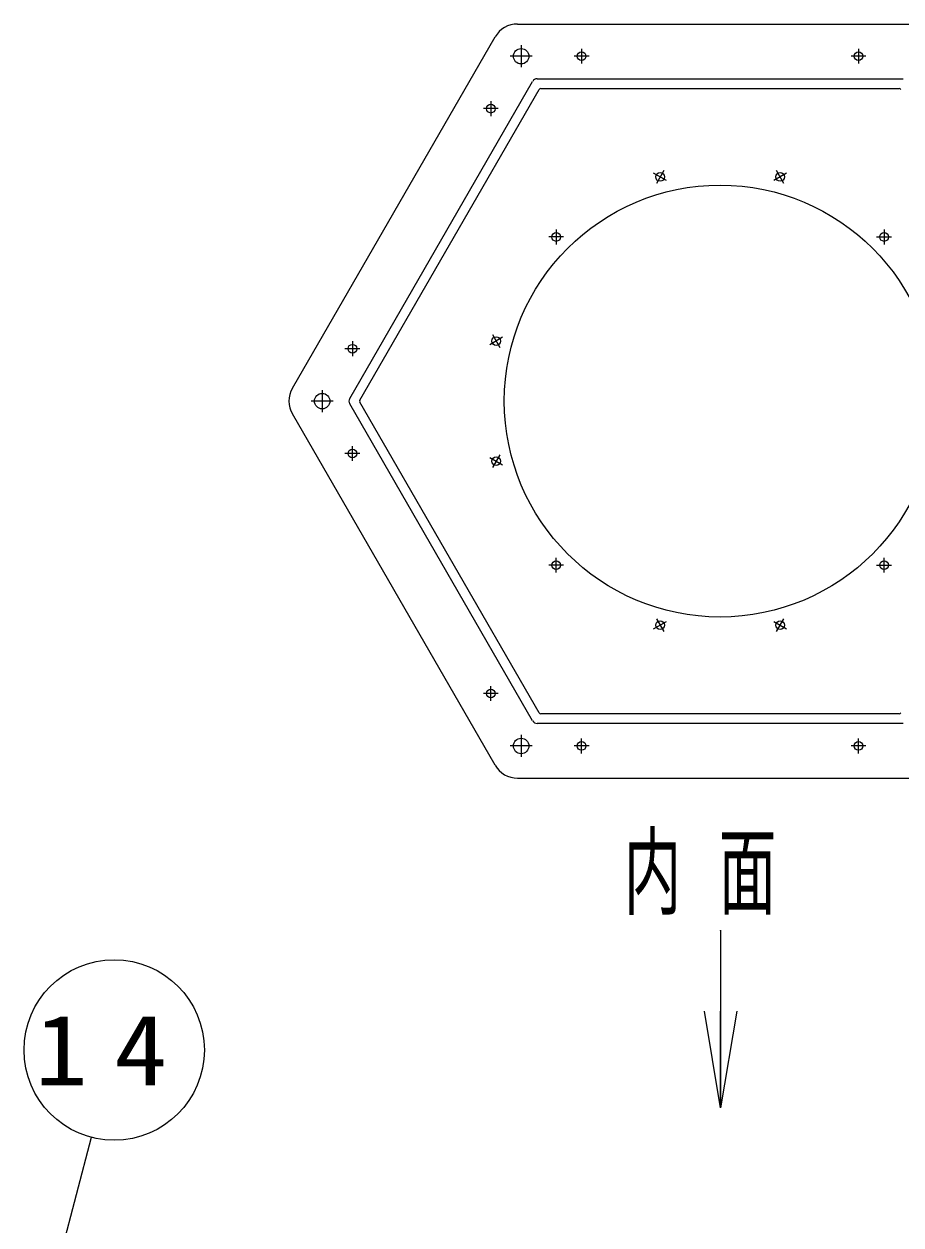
# Model space of a CAD drawing. Units: millimetres on the paper, scale 1:50. Extents: x -385 to 840, y 0 to 267.
# Drawn here: x 256.91 to 284.14, y 102.7 to 139.96 of the extents above; entities that cross this region are included whole.
import ezdxf

# ---------------------------------------------------------------- set-up
doc = ezdxf.new("R2010")
doc.units = ezdxf.units.MM
doc.linetypes.add('USER2', pattern=[6, 3, -1, 1, -1])
doc.layers.add('1_50', color=7, linetype='Continuous', lineweight=25)
doc.styles.add('ＭＳ ゴシック', font='')
doc.styles.get('ＭＳ ゴシック').set_extended_font_data('MS Gothic')

# ---------------------------------------------------------------- blocks, each defined once
blk = doc.blocks.new('open_arrow')
at = {"color": 0, "linetype": 'Continuous', "lineweight": -2}
blk.add_lwpolyline([(7.5, 1.25), (0, 0), (7.5, -1.25)], dxfattribs=at)

msp = doc.modelspace()

# ---------------------------------------------------------------- linework, layer by layer
at = {"layer": '1_50', "color": 131}
for p, q in [((272.231, 139.959), (284.817, 139.959)), ((265.245, 128.659), (271.538, 139.559)), ((271.538, 116.959), (265.245, 127.859)), ((272.231, 116.559), (284.817, 116.559))]:
    msp.add_line(p, q, dxfattribs=at)
at = {"layer": '1_50', "linetype": 'USER2', "lineweight": 13}
for p, q in [((272.346, 139.299), (272.346, 138.619)), ((272.686, 138.959), (272.006, 138.959)), ((266.168, 128.599), (266.168, 127.919)), ((266.508, 128.259), (265.828, 128.259)), ((272.346, 117.899), (272.346, 117.219)), ((272.686, 117.559), (272.006, 117.559))]:
    msp.add_line(p, q, dxfattribs=at)
at = {"layer": '1_50', "color": 2, "linetype": 'USER2', "lineweight": 13}
for p, q in [((274.224, 139.189), (274.224, 138.729)), ((282.824, 139.189), (282.824, 138.729)), ((274.454, 138.959), (273.994, 138.959)), ((283.054, 138.959), (282.594, 138.959)), ((271.407, 137.563), (271.407, 137.103)), ((271.637, 137.333), (271.177, 137.333)), ((276.859, 135.099), (276.461, 135.329)), ((276.775, 135.413), (276.545, 135.015)), ((280.586, 135.329), (280.188, 135.099)), ((280.502, 135.015), (280.272, 135.413)), ((273.432, 133.581), (273.432, 133.121)), ((283.615, 133.581), (283.615, 133.121)), ((273.662, 133.351), (273.202, 133.351)), ((283.385, 133.351), (283.845, 133.351)), ((267.107, 130.115), (267.107, 129.655)), ((271.768, 130.238), (271.37, 130.008)), ((271.454, 130.322), (271.684, 129.924)), ((267.337, 129.885), (266.877, 129.885)), ((267.107, 126.403), (267.107, 126.863)), ((267.337, 126.633), (266.877, 126.633)), ((271.37, 126.511), (271.768, 126.281)), ((271.684, 126.595), (271.454, 126.197)), ((273.432, 122.938), (273.432, 123.398)), ((283.615, 122.938), (283.615, 123.398)), ((273.662, 123.168), (273.202, 123.168)), ((283.385, 123.168), (283.845, 123.168)), ((276.545, 121.504), (276.775, 121.106)), ((280.272, 121.106), (280.502, 121.504)), ((276.461, 121.19), (276.859, 121.42)), ((280.188, 121.42), (280.586, 121.19)), ((271.407, 118.955), (271.407, 119.415)), ((271.637, 119.185), (271.177, 119.185)), ((274.224, 117.329), (274.224, 117.789)), ((282.824, 117.329), (282.824, 117.789)), ((274.454, 117.559), (273.994, 117.559)), ((283.054, 117.559), (282.594, 117.559))]:
    msp.add_line(p, q, dxfattribs=at)
at = {"layer": '1_50', "color": 131, "lineweight": 13}
for p, q in [((272.843, 138.259), (284.205, 138.259)), ((267.023, 128.339), (272.704, 138.179)), ((267.34, 128.289), (272.906, 137.929)), ((272.958, 137.959), (284.089, 137.959)), ((272.906, 118.589), (267.34, 128.229)), ((272.704, 118.339), (267.023, 128.179)), ((284.089, 118.559), (272.958, 118.559)), ((284.205, 118.259), (272.843, 118.259))]:
    msp.add_line(p, q, dxfattribs=at)
at = {"layer": '1_50', "lineweight": 13}
for p, q in [((278.539, 111.842), (278.539, 106.331)), ((278.539, 106.331), (278.039, 109.331)), ((279.039, 109.331), (278.539, 106.331)), ((278.539, 106.331), (278.539, 109.331)), ((257.261, 98.736), (259.004, 105.415))]:
    msp.add_line(p, q, dxfattribs=at)
at = {"layer": '1_50', "color": 131}
for centre in [(272.346, 138.959), (266.168, 128.259), (272.346, 117.559)]:
    msp.add_circle(centre, 0.24, dxfattribs=at)
at = {"layer": '1_50', "color": 2}
for centre in [(274.224, 138.959), (282.824, 138.959), (271.407, 137.333), (276.66, 135.214), (280.387, 135.214), (273.432, 133.351), (283.615, 133.351), (271.569, 130.123), (267.107, 129.885), (267.107, 126.633), (271.569, 126.396), (273.432, 123.168), (283.615, 123.168), (276.66, 121.305), (280.387, 121.305), (271.407, 119.185), (274.224, 117.559), (282.824, 117.559)]:
    msp.add_circle(centre, 0.135, dxfattribs=at)
at = {"layer": '1_50'}
msp.add_circle((278.524, 128.259), 6.7, dxfattribs=at)
at = {"layer": '1_50', "lineweight": 13}
msp.add_circle((259.71, 108.124), 2.8, dxfattribs=at)
at = {"layer": '1_50', "color": 131}
for centre, start, end in [((272.231, 139.159), 90, 150), ((265.937, 128.259), 150, 210), ((272.231, 117.359), 210, 270)]:
    msp.add_arc(centre, 0.8, start, end, dxfattribs=at)
at = {"layer": '1_50', "color": 131, "lineweight": 13}
for centre, radius, start, end in [((272.843, 138.099), 0.16, 90, 150), ((272.958, 137.899), 0.06, 90, 150), ((284.089, 137.899), 0.06, 30, 90), ((267.161, 128.259), 0.16, 150, 210), ((267.392, 128.259), 0.06, 150, 210), ((272.958, 118.619), 0.06, 210, 270), ((284.089, 118.619), 0.06, 270, 330), ((272.843, 118.419), 0.16, 210, 270)]:
    msp.add_arc(centre, radius, start, end, dxfattribs=at)

# ---------------------------------------------------------------- block references
at = {"layer": '1_50', "lineweight": 13, "xscale": 0.001, "yscale": 0.001, "rotation": 270}
msp.add_blockref('open_arrow', (278.539, 111.842), dxfattribs=at)

# ---------------------------------------------------------------- texts
at = {"layer": '1_50', "char_height": 2.199, "style": 'ＭＳ ゴシック'}
for s, insert, attachment_point in [('\\T1.64;\\W0.6;内面', (275.524, 113.535), 4), ('\\T1.5;\\W1.1;14', (259.71, 108.124), 5)]:
    msp.add_mtext(s, dxfattribs=dict(at, insert=insert, attachment_point=attachment_point))

doc.saveas('drawing.dxf')
